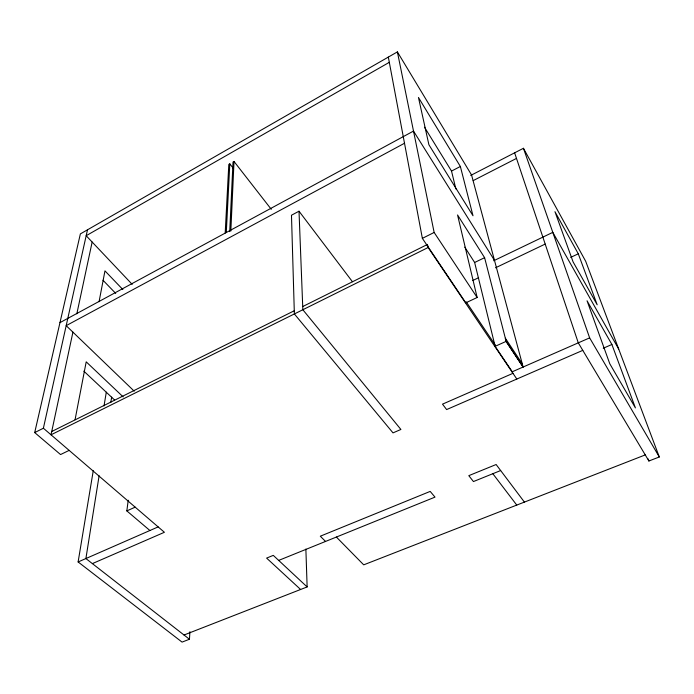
<?xml version="1.0" encoding="UTF-8"?>
<svg xmlns="http://www.w3.org/2000/svg" width="694" height="694" viewBox="0 0 694 694"><rect width="100%" height="100%" fill="white"/><g stroke="black" fill="none" stroke-linecap="round" stroke-linejoin="round"><path stroke-width="1.04" d="M230.833 231.041L234.017 161.45L233.019 162.023L229.731 231.631M226.287 232.455L229.809 163.845L228.812 164.409L225.194 233.045M93.265 470.679L78.118 561.958L182.062 642.106L189.445 639.243L189.93 631.696M149.904 530.511L126.837 510.905L128.217 500.227M99.112 475.746L85.891 558.557L189.445 639.243M110.806 402.468L111.656 397.15M104.013 405.955L106.303 392.162M99.06 301.717L104.959 270.868L122.847 289.537M75.056 419.731L86.203 361.834L123.176 396.899M72.922 332.148L51.026 434.8L428.146 247.506L427.747 245.442M76.834 313.809L92.146 242.033M69.148 450.38L60.56 454.561L34.7 432.579L43.384 428.233L87.487 229.818M34.7 432.579L80.365 233.904L397.384 51.894L471.564 174.992L523.111 367.022L506.091 341.396L505.327 338.186L522.244 363.821M389.308 62.33L86.177 235.717L132.198 284.367M59.97 322.632L413.511 131.079L494.484 260.371M404.507 143.25L66.182 325.659L134.211 391.173M299.01 211.202L291.48 215.235L294.369 313.948L393.012 432.883L400.898 429.456L302.844 309.741L299.01 211.202L352.431 281.703M455.871 188.95L451.525 171.08L460.365 166.482L418.456 97.472L428.901 144.751L473.004 215.756L460.365 166.482M470.706 175.435L523.441 148.282L585.667 261.239L659.3 456.973L648.899 461.007L578.284 342.845L514.627 152.827M473.187 180.613L516.492 158.414M523.111 367.022L506.152 341.37L484.603 257.682L457.554 214.958L477.142 297.5L465.813 302.827L422.368 238.363L434.149 232.455L397.384 51.894M51.729 431.512L294.273 310.756M302.723 306.548L427.547 244.401M512.267 371.767L495.126 346.332L474.644 262.488L484.603 257.682M493.642 260.771L552.797 232.36L618.718 349.099M495.516 267.797L545.198 244.071M472.735 280.506L478.608 277.704M570.659 257.387L578.284 253.813L554.957 211.679L573.079 261.872L597.178 304.779L578.284 253.813M126.837 510.905L135.174 507.149M495.126 346.332L506.091 341.396M78.118 561.958L158.145 526.902M511.999 371.889L589.64 337.874L659.3 456.973M512.97 373.329L442.503 404.151L446.624 409.573L582.778 350.366M92.371 563.606L164.409 532.281L43.384 428.233M603.251 348.232L611.9 344.493L635.409 407.907L609.774 363.734L587.046 300.78L611.9 344.493M278.684 560.414L434.999 497.121L430.193 491.404L320.307 536.202L325.547 541.441M500.66 470.541L473.447 481.558L468.797 475.659L496.132 464.52L524.412 502.1M184.014 635.01L307.138 586.933L305.872 549.049M645.264 454.908L363.708 564.847L336.382 537.052M300.615 589.484L266.609 558.097L273.28 555.374L307.138 586.933M83.818 371.134L114.605 400.03M102.998 280.255L115.716 293.397M229.809 163.845L233.149 168.104M234.017 161.45L271.285 209.31M492.827 473.707L516.761 505.085M466.221 301.873L495.23 344.979M428.146 247.506L516.822 379.045M434.149 232.455L477.142 297.5M464.772 247.151L474.644 262.488M424.494 127.219L451.525 171.08M648.161 458.968L648.899 461.007M523.441 148.282L589.64 337.874M388.328 57.099L422.368 238.363"/></g></svg>
